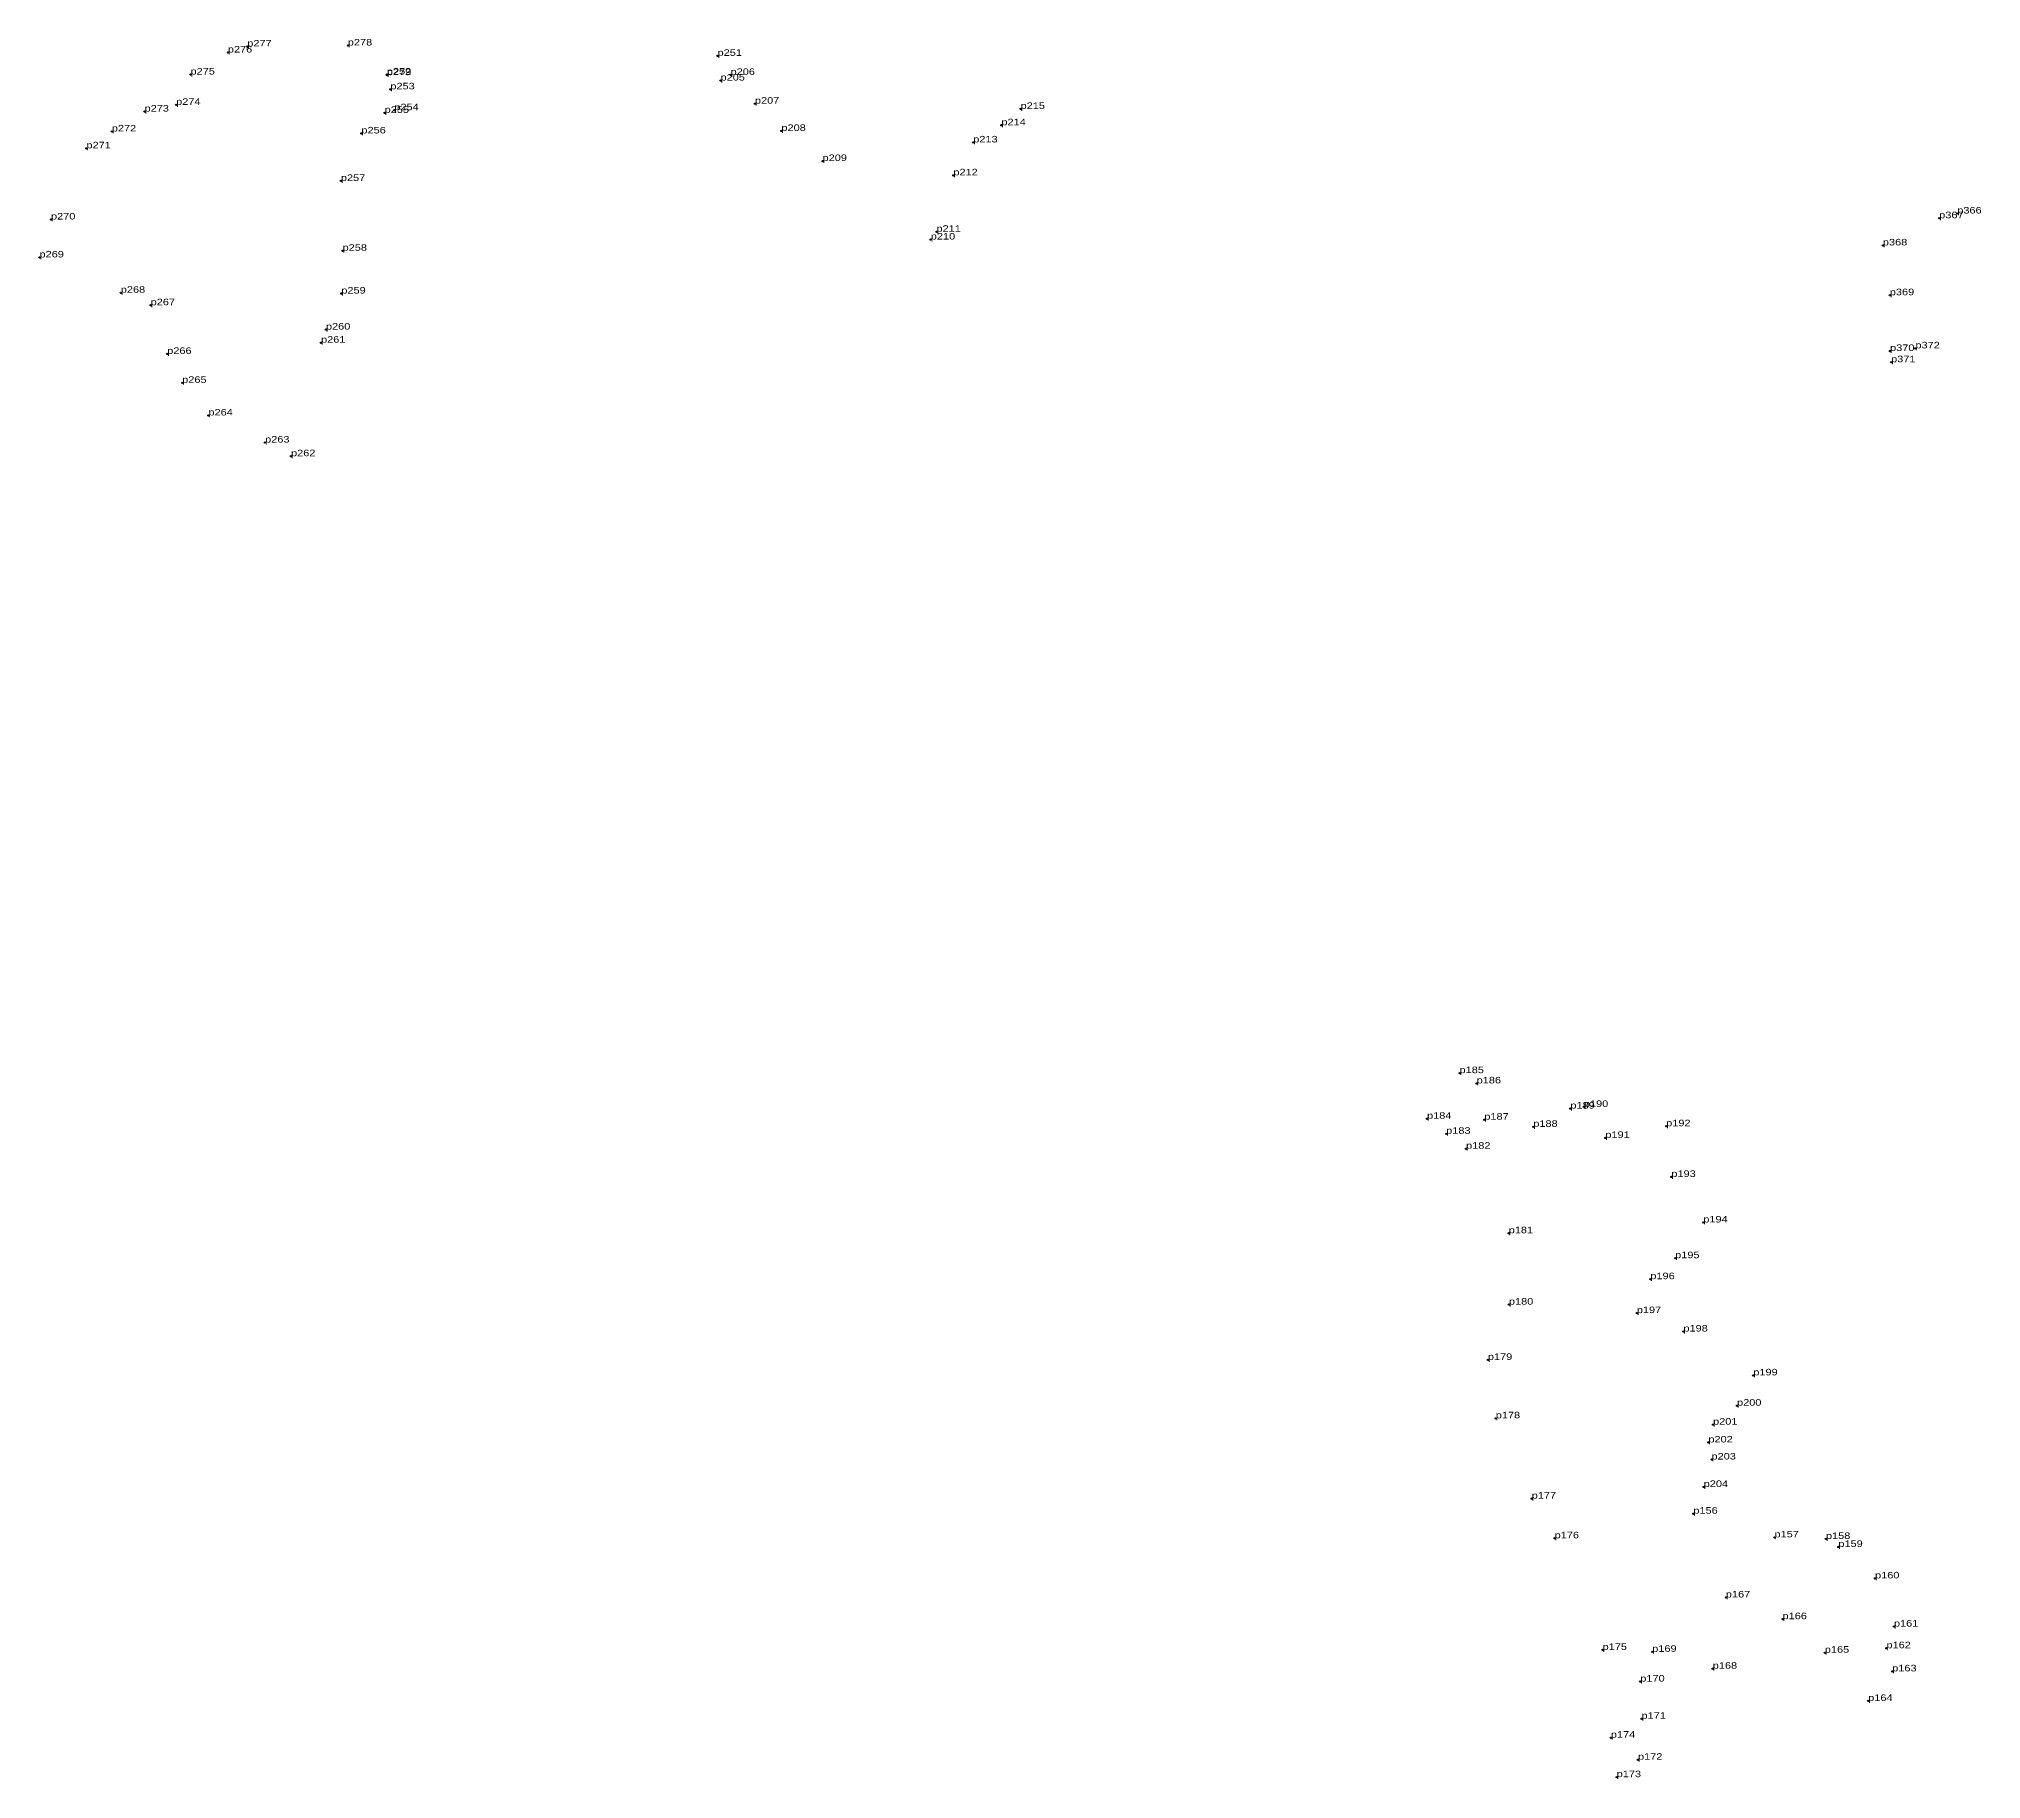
# Model space of a CAD drawing. Header units: metres. Extents: x 545938 to 547576, y 1838267 to 1839224.
# Drawn here: x 546227 to 546761, y 1838267 to 1838745 of the extents above; entities that cross this region are included whole.
import ezdxf

# ---------------------------------------------------------------- set-up
doc = ezdxf.new("R2010")
doc.units = ezdxf.units.M
doc.header["$LTSCALE"] = 0.72
doc.header["$PDMODE"] = 32
doc.header["$PDSIZE"] = 0.36
doc.layers.add('12', color=7, linetype='Continuous')
doc.layers.add('7', color=7, linetype='Continuous')

msp = doc.modelspace()

# ---------------------------------------------------------------- linework, layer by layer
at = {"layer": '7'}
for p in [(546284.69, 1838742.48), (546312.31, 1838742.75), (546279.36, 1838740.82), (546413.86, 1838739.9), (546413.86, 1838739.89), (546269.09, 1838734.77), (546269.1, 1838734.77), (546323.03, 1838734.76), (546323.03, 1838734.6), (546323.99, 1838730.7), (546414.68, 1838733.12), (546417.44, 1838734.67), (546265.15, 1838726.44), (546424.12, 1838726.77), (546497.09, 1838725.32), (546256.48, 1838724.6), (546322.41, 1838724.24), (546322.42, 1838724.24), (546325.09, 1838724.96), (546491.83, 1838720.84), (546240.51, 1838714.49), (546247.48, 1838719.14), (546316.03, 1838718.59), (546316.04, 1838718.59), (546431.4, 1838719.27), (546484.09, 1838716.12), (546442.7, 1838711.01), (546310.4, 1838705.54), (546478.63, 1838707.07), (546230.78, 1838694.95), (546749.41, 1838695.3), (546754.37, 1838696.6), (546472.43, 1838689.45), (546473.99, 1838691.58), (546733.94, 1838687.83), (546227.62, 1838684.53), (546310.87, 1838686.37), (546310.87, 1838686.36), (546249.95, 1838674.83), (546310.52, 1838674.61), (546310.53, 1838674.61), (546735.84, 1838674.15), (546258.15, 1838671.41), (546304.95, 1838661.11), (546306.3, 1838664.71), (546262.7, 1838658.03), (546735.92, 1838658.83), (546736.21, 1838655.75), (546742.88, 1838659.55), (546266.81, 1838650.09), (546274.02, 1838641.12), (546289.59, 1838633.68), (546296.71, 1838629.93), (546617.66, 1838460.47), (546622.36, 1838457.65), (546608.74, 1838447.94), (546624.47, 1838447.69), (546648.1, 1838450.75), (546648.1, 1838450.74), (546651.81, 1838451.18), (546613.99, 1838443.81), (546637.92, 1838445.72), (546657.71, 1838442.69), (546674.42, 1838445.89), (546619.46, 1838439.71), (546675.84, 1838431.97), (546631.16, 1838416.5), (546684.61, 1838419.45), (546676.89, 1838409.65), (546670.07, 1838403.89), (546670.07, 1838403.88), (546631.22, 1838396.89), (546666.35, 1838394.56), (546666.35, 1838394.55), (546679.15, 1838389.5), (546625.45, 1838381.7), (546698.35, 1838377.45), (546693.88, 1838369.13), (546627.61, 1838365.65), (546687.3, 1838363.92), (546686.01, 1838359.03), (546686.87, 1838354.35), (546684.73, 1838346.8), (546637.48, 1838343.61), (546637.48, 1838343.6), (546681.88, 1838339.46), (546681.89, 1838339.46), (546643.78, 1838332.7), (546704.16, 1838332.95), (546718.31, 1838332.52), (546721.71, 1838330.33), (546731.79, 1838321.68), (546690.81, 1838316.45), (546706.38, 1838310.49), (546736.98, 1838308.46), (546656.95, 1838302.05), (546656.95, 1838302.04), (546670.59, 1838301.52), (546717.99, 1838301.28), (546717.99, 1838301.27), (546734.92, 1838302.51), (546667.31, 1838293.35), (546667.31, 1838293.34), (546687.21, 1838296.87), (546736.5, 1838296.15), (546729.91, 1838288.02), (546667.64, 1838283.13), (546659.22, 1838277.93), (546666.68, 1838271.87), (546660.82, 1838267.09)]:
    msp.add_point(p, dxfattribs=at)

# ---------------------------------------------------------------- texts
at = {"layer": '12', "width": 1.25}
for s, p in [('p276', (546279.36, 1838740.82)), ('p276', (546279.36, 1838740.82)), ('p277', (546284.69, 1838742.48)), ('p277', (546284.69, 1838742.48)), ('p278', (546312.31, 1838742.75)), ('p278', (546312.31, 1838742.75)), ('p251', (546413.86, 1838739.9)), ('p251', (546413.86, 1838739.9)), ('p275', (546269.1, 1838734.77)), ('p275', (546269.1, 1838734.77)), ('p252', (546323.03, 1838734.76)), ('p252', (546323.03, 1838734.76)), ('p279', (546323.03, 1838734.6)), ('p279', (546323.03, 1838734.6)), ('p206', (546417.44, 1838734.67)), ('p206', (546417.44, 1838734.67)), ('p253', (546323.99, 1838730.7)), ('p253', (546323.99, 1838730.7)), ('p205', (546414.68, 1838733.12)), ('p205', (546414.68, 1838733.12)), ('p273', (546256.48, 1838724.6)), ('p273', (546256.48, 1838724.6)), ('p274', (546265.15, 1838726.44)), ('p274', (546265.15, 1838726.44)), ('p255', (546322.42, 1838724.24)), ('p255', (546322.42, 1838724.24)), ('p254', (546325.09, 1838724.96)), ('p254', (546325.09, 1838724.96)), ('p207', (546424.12, 1838726.77)), ('p207', (546424.12, 1838726.77)), ('p215', (546497.09, 1838725.32)), ('p215', (546497.09, 1838725.32)), ('p272', (546247.48, 1838719.14)), ('p272', (546247.48, 1838719.14)), ('p256', (546316.04, 1838718.59)), ('p256', (546316.04, 1838718.59)), ('p208', (546431.4, 1838719.27)), ('p208', (546431.4, 1838719.27)), ('p214', (546491.83, 1838720.84)), ('p214', (546491.83, 1838720.84)), ('p271', (546240.51, 1838714.49)), ('p271', (546240.51, 1838714.49)), ('p213', (546484.09, 1838716.12)), ('p213', (546484.09, 1838716.12)), ('p209', (546442.7, 1838711.01)), ('p209', (546442.7, 1838711.01)), ('p257', (546310.4, 1838705.54)), ('p257', (546310.4, 1838705.54)), ('p212', (546478.63, 1838707.07)), ('p212', (546478.63, 1838707.07)), ('p270', (546230.78, 1838694.95)), ('p270', (546230.78, 1838694.95)), ('p211', (546473.99, 1838691.58)), ('p211', (546473.99, 1838691.58)), ('p367', (546749.41, 1838695.3)), ('p367', (546749.41, 1838695.3)), ('p366', (546754.37, 1838696.6)), ('p366', (546754.37, 1838696.6)), ('p258', (546310.87, 1838686.36)), ('p258', (546310.87, 1838686.36)), ('p210', (546472.43, 1838689.45)), ('p210', (546472.43, 1838689.45)), ('p368', (546733.94, 1838687.83)), ('p368', (546733.94, 1838687.83)), ('p269', (546227.62, 1838684.53)), ('p269', (546227.62, 1838684.53)), ('p268', (546249.95, 1838674.83)), ('p268', (546249.95, 1838674.83)), ('p267', (546258.15, 1838671.41)), ('p267', (546258.15, 1838671.41)), ('p259', (546310.52, 1838674.61)), ('p259', (546310.52, 1838674.61)), ('p369', (546735.84, 1838674.15)), ('p369', (546735.84, 1838674.15)), ('p260', (546306.3, 1838664.71)), ('p260', (546306.3, 1838664.71)), ('p261', (546304.95, 1838661.11)), ('p261', (546304.95, 1838661.11)), ('p372', (546742.88, 1838659.55)), ('p372', (546742.88, 1838659.55)), ('p266', (546262.7, 1838658.03)), ('p266', (546262.7, 1838658.03)), ('p370', (546735.92, 1838658.83)), ('p370', (546735.92, 1838658.83)), ('p371', (546736.21, 1838655.75)), ('p371', (546736.21, 1838655.75)), ('p265', (546266.81, 1838650.09)), ('p265', (546266.81, 1838650.09)), ('p264', (546274.02, 1838641.12)), ('p264', (546274.02, 1838641.12)), ('p263', (546289.59, 1838633.68)), ('p263', (546289.59, 1838633.68)), ('p262', (546296.71, 1838629.93)), ('p262', (546296.71, 1838629.93)), ('p185', (546617.66, 1838460.47)), ('p185', (546617.66, 1838460.47)), ('p186', (546622.36, 1838457.65)), ('p186', (546622.36, 1838457.65)), ('p184', (546608.74, 1838447.94)), ('p184', (546608.74, 1838447.94)), ('p187', (546624.47, 1838447.69)), ('p187', (546624.47, 1838447.69)), ('p189', (546648.1, 1838450.74)), ('p189', (546648.1, 1838450.74)), ('p190', (546651.81, 1838451.18)), ('p190', (546651.81, 1838451.18)), ('p183', (546613.99, 1838443.81)), ('p183', (546613.99, 1838443.81)), ('p188', (546637.92, 1838445.72)), ('p188', (546637.92, 1838445.72)), ('p191', (546657.71, 1838442.69)), ('p191', (546657.71, 1838442.69)), ('p192', (546674.42, 1838445.89)), ('p192', (546674.42, 1838445.89)), ('p182', (546619.46, 1838439.71)), ('p182', (546619.46, 1838439.71)), ('p193', (546675.84, 1838431.97)), ('p193', (546675.84, 1838431.97)), ('p194', (546684.61, 1838419.45)), ('p194', (546684.61, 1838419.45)), ('p181', (546631.16, 1838416.5)), ('p181', (546631.16, 1838416.5)), ('p195', (546676.89, 1838409.65)), ('p195', (546676.89, 1838409.65)), ('p196', (546670.07, 1838403.88)), ('p196', (546670.07, 1838403.88)), ('p180', (546631.22, 1838396.89)), ('p180', (546631.22, 1838396.89)), ('p197', (546666.35, 1838394.56)), ('p197', (546666.35, 1838394.56)), ('p198', (546679.15, 1838389.5)), ('p198', (546679.15, 1838389.5)), ('p179', (546625.45, 1838381.7)), ('p179', (546625.45, 1838381.7)), ('p199', (546698.35, 1838377.45)), ('p199', (546698.35, 1838377.45)), ('p200', (546693.88, 1838369.13)), ('p200', (546693.88, 1838369.13)), ('p178', (546627.61, 1838365.65)), ('p178', (546627.61, 1838365.65)), ('p201', (546687.3, 1838363.92)), ('p201', (546687.3, 1838363.92)), ('p202', (546686.01, 1838359.03)), ('p202', (546686.01, 1838359.03)), ('p203', (546686.87, 1838354.35)), ('p203', (546686.87, 1838354.35)), ('p204', (546684.73, 1838346.8)), ('p204', (546684.73, 1838346.8)), ('p177', (546637.48, 1838343.6)), ('p177', (546637.48, 1838343.6)), ('p156', (546681.88, 1838339.46)), ('p156', (546681.88, 1838339.46)), ('p176', (546643.78, 1838332.7)), ('p176', (546643.78, 1838332.7)), ('p157', (546704.16, 1838332.95)), ('p157', (546704.16, 1838332.95)), ('p158', (546718.31, 1838332.52)), ('p158', (546718.31, 1838332.52)), ('p159', (546721.71, 1838330.33)), ('p159', (546721.71, 1838330.33)), ('p160', (546731.79, 1838321.68)), ('p160', (546731.79, 1838321.68)), ('p167', (546690.81, 1838316.45)), ('p167', (546690.81, 1838316.45)), ('p166', (546706.38, 1838310.49)), ('p166', (546706.38, 1838310.49)), ('p161', (546736.98, 1838308.46)), ('p161', (546736.98, 1838308.46)), ('p175', (546656.95, 1838302.04)), ('p175', (546656.95, 1838302.04)), ('p162', (546734.92, 1838302.51)), ('p162', (546734.92, 1838302.51)), ('p169', (546670.59, 1838301.52)), ('p169', (546670.59, 1838301.52)), ('p168', (546687.21, 1838296.87)), ('p168', (546687.21, 1838296.87)), ('p165', (546717.99, 1838301.28)), ('p165', (546717.99, 1838301.28)), ('p170', (546667.31, 1838293.34)), ('p170', (546667.31, 1838293.34)), ('p163', (546736.5, 1838296.15)), ('p163', (546736.5, 1838296.15)), ('p164', (546729.91, 1838288.02)), ('p164', (546729.91, 1838288.02)), ('p171', (546667.64, 1838283.13)), ('p171', (546667.64, 1838283.13)), ('p174', (546659.22, 1838277.93)), ('p174', (546659.22, 1838277.93)), ('p172', (546666.68, 1838271.87)), ('p172', (546666.68, 1838271.87)), ('p173', (546660.82, 1838267.09)), ('p173', (546660.82, 1838267.09))]:
    msp.add_text(s, height=1.8, dxfattribs=at).set_placement(p)

doc.saveas('drawing.dxf')
